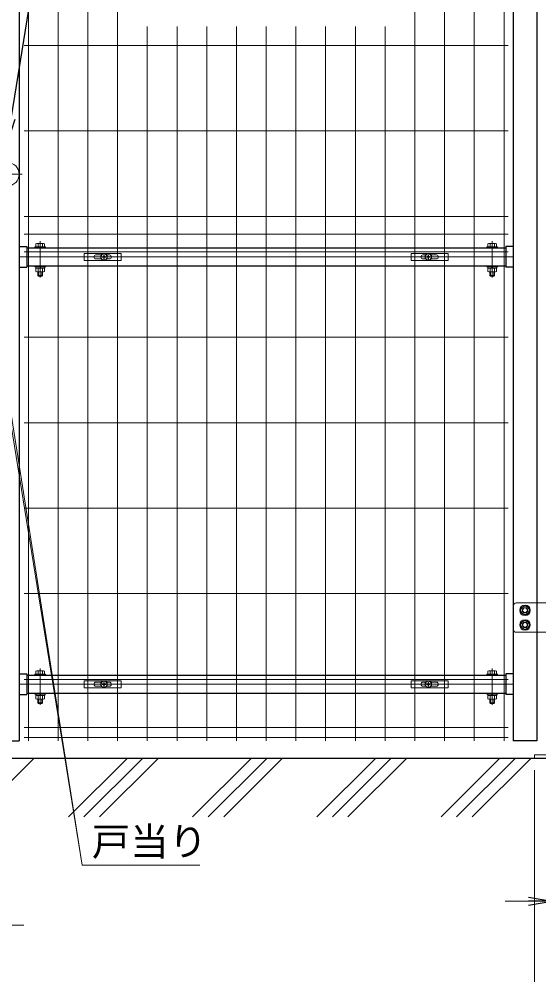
# Model space of a CAD drawing. Units: millimetres, scale not verified. Extents: x -10254 to -1854, y -2970 to 2970.
# Drawn here: x -5923 to -5035, y -977 to 656 of the extents above; entities that cross this region are included whole.
import ezdxf
from ezdxf.enums import TextEntityAlignment as Align

# ---------------------------------------------------------------- set-up
doc = ezdxf.new("R2010")
doc.units = ezdxf.units.MM
doc.header["$LTSCALE"] = 30
doc.linetypes.add('DASHED', pattern=[7.5, 6, -1.5])
doc.linetypes.add('USER1', pattern=[50.8, 31.75, -6.35, 6.35, -6.35])
for name, color, linetype, lineweight in [('0-3_D-STR-TXT', 7, 'Continuous', 13), ('0-4_D-BMK', 2, 'USER1', 13), ('0-5_D-STR3', 3, 'Continuous', 13), ('0-6_0', 7, 'Continuous', 25), ('0-7_D-STR-DIM', 7, 'Continuous', 13), ('0-8_D-STR1', 1, 'Continuous', 25), ('0-9_D-DCR-HCH', 7, 'Continuous', 13), ('0-A_D-STR2', 7, 'Continuous', 13), ('0-B_D-BGD', 7, 'Continuous', 25)]:
    doc.layers.add(name, color=color, linetype=linetype, lineweight=lineweight)
doc.styles.add('ＭＳ ゴシック', font='')
doc.styles.get('ＭＳ ゴシック').set_extended_font_data('MS Gothic')

# ---------------------------------------------------------------- blocks, each defined once
blk = doc.blocks.new('A$C1aa64d16')
at = {"layer": '0-5_D-STR3'}
for p, q in [((-1019.6, 180), (885.4, 180)), ((-1019.6, -180), (-1019.6, 180)), ((-412.1, 105), (-136.9, 105)), ((-55.6, 12.5), (-94.5, 11.8)), ((-94.5, 11.8), (-94.5, -11.9)), ((-11.9, 94.5), (-12.5, 55.6)), ((-11.9, 94.5), (11.9, 94.5)), ((11.9, 94.5), (12.5, 55.6)), ((55.6, 12.5), (94.5, 11.8)), ((94.5, 11.8), (94.5, -11.9)), ((136.9, 105), (277.9, 105)), ((-412.1, -105), (-136.9, -105)), ((-55.6, -12.5), (-94.5, -11.9)), ((-11.9, -94.5), (-12.5, -55.6)), ((55.6, -12.5), (94.5, -11.9)), ((136.9, -105), (277.9, -105))]:
    blk.add_line(p, q, dxfattribs=at)
for points in [[(-1019.6, -180), (885.4, -180), (885.4, 180)], [(-11.9, -94.5), (11.9, -94.5), (12.5, -55.6)]]:
    blk.add_lwpolyline(points, dxfattribs=at)
for radius in [172.5, 157.5]:
    blk.add_circle((0, 0), radius, dxfattribs=at)
for centre, radius, start, end in [((-412.1, 0), 105, 90, 270), ((-57.2, 57.1), 44.6, 270, 0), ((57.2, 57.1), 44.6, 180, 270), ((277.9, 0), 105, 270, 90), ((-57.2, -57.1), 44.6, 0, 90), ((57.2, -57.1), 44.6, 90, 180)]:
    blk.add_arc(centre, radius, start, end, dxfattribs=at)
blk = doc.blocks.new('A$Cf29bf4b8')
at = {"layer": '0-5_D-STR3'}
for p, q in [((-885.5, 180), (1019.5, 180)), ((-885.5, -180), (-885.5, 180)), ((-278, 105), (-136.9, 105)), ((-55.6, 12.5), (-94.5, 11.8)), ((-94.5, 11.8), (-94.5, -11.9)), ((-11.9, 94.5), (-12.5, 55.6)), ((-11.9, 94.5), (11.9, 94.5)), ((11.9, 94.5), (12.5, 55.6)), ((55.6, 12.5), (94.5, 11.8)), ((94.5, 11.8), (94.5, -11.9)), ((136.9, 105), (412, 105)), ((-278, -105), (-136.9, -105)), ((-55.6, -12.5), (-94.5, -11.9)), ((-11.9, -94.5), (-12.5, -55.6)), ((55.6, -12.5), (94.5, -11.9)), ((136.9, -105), (412, -105))]:
    blk.add_line(p, q, dxfattribs=at)
for points in [[(-885.5, -180), (1019.5, -180), (1019.5, 180)], [(-11.9, -94.5), (11.9, -94.5), (12.5, -55.6)]]:
    blk.add_lwpolyline(points, dxfattribs=at)
for radius in [172.5, 157.5]:
    blk.add_circle((0, 0), radius, dxfattribs=at)
for centre, radius, start, end in [((-278, 0), 105, 90, 270), ((-57.2, 57.1), 44.6, 270, 0), ((57.2, 57.1), 44.6, 180, 270), ((412, 0), 105, 270, 90), ((-57.2, -57.1), 44.6, 0, 90), ((57.2, -57.1), 44.6, 90, 180)]:
    blk.add_arc(centre, radius, start, end, dxfattribs=at)
blk = doc.blocks.new('ベースプレート部品\u3000正面図')
at = {"layer": '0-5_D-STR3'}
for p, q in [((26890.5, 72602.1), (25000.4, 72602.1)), ((25000.4, 72602.1), (25000.4, 69962.1)), ((26890.5, 72602.1), (26890.5, 69962.1)), ((26320.2, 72384.6), (25570.1, 72384.6)), ((25570.1, 72384.6), (25570.1, 72099.6)), ((26320.1, 72099.6), (25570.2, 72099.6)), ((26320.1, 72384.6), (26320.1, 72099.6)), ((26320.2, 70524.6), (25570.1, 70524.6)), ((25570.1, 70524.6), (25570.1, 70239.6)), ((26320.1, 70239.6), (25570.2, 70239.6)), ((26320.1, 70524.6), (26320.1, 70239.6)), ((23695.5, 69962.1), (28195.5, 69962.1)), ((28195.5, 69962.1), (28195.5, 69782.1))]:
    blk.add_line(p, q, dxfattribs=at)
at = {"layer": '0-5_D-STR3', "linetype": 'DASHED'}
for p, q in [((25180.4, 72602.1), (25180.4, 69782.1)), ((26710.4, 69782.1), (26710.4, 72602.1)), ((24388.3, 69962.1), (24388.3, 69782.1)), ((24808.1, 69962.1), (24808.1, 69782.1)), ((25000.4, 69962.1), (25000.4, 69782.1)), ((26890.5, 69962.1), (26890.5, 69782.1)), ((27088.1, 69962.1), (27088.1, 69782.1)), ((27508.1, 69962.1), (27508.1, 69782.1))]:
    blk.add_line(p, q, dxfattribs=at)
at = {"layer": '0-5_D-STR3'}
blk.add_lwpolyline([(23695.5, 69962.1), (23695.5, 69782.1), (28195.5, 69782.1)], dxfattribs=at)
blk = doc.blocks.new('_Open')
at = {"layer": '0-6_0'}
blk.add_line((-30, 5), (0, 0), dxfattribs=at)
blk.add_lwpolyline([(-30, -5), (0, 0), (-30, 0)], dxfattribs=at)
blk = doc.blocks.new('MLeader6')
at = {"layer": '0-3_D-STR-TXT', "lineweight": 25}
blk.add_line((-5929.84, 484.41), (-5942.8, 445.99), dxfattribs=at)
for points in [[(-5936.42, 485.48), (-5804.8, 1300.19), (-5557.51, 1300.19), (-5543.19, 1300.19)], [(-5943, 486.54), (-5942.8, 445.99), (-5936.42, 485.48)]]:
    blk.add_lwpolyline(points, dxfattribs=at)

msp = doc.modelspace()

# ---------------------------------------------------------------- linework, layer by layer
at = {"layer": '0-3_D-STR-TXT'}
for points in [[(-5614.1, -789.47), (-5815.16, -789.47), (-5975.85, 201.5)], [(-5614.1, -789.45), (-5815.16, -789.45), (-5961.55, 136.48)], [(-6864.12, -635.69), (-6892.8, -607.01), (-6869.55, -639.56), (-6689.5, -891.62), (-5914.67, -891.62)]]:
    msp.add_lwpolyline(points, dxfattribs=at)
at = {"layer": '0-4_D-BMK'}
for p, q in [((-6019.01, 390.99), (-5917.46, 390.99)), ((-5886.8, 214.39), (-5886.8, 276.48)), ((-5114.8, 214.39), (-5114.8, 276.48)), ((-5922.8, 249.74), (-5078.8, 249.74)), ((-5886.8, -515.61), (-5886.8, -453.52)), ((-5114.8, -515.61), (-5114.8, -453.52)), ((-5922.8, -480.26), (-5078.8, -480.26))]:
    msp.add_line(p, q, dxfattribs=at)
at = {"layer": '0-5_D-STR3'}
for p, q in [((-5895.8, 266.84), (-5895.8, 265.24)), ((-5895.8, 266.84), (-5877.8, 266.84)), ((-5895.8, 265.24), (-5877.8, 265.24)), ((-5894.3, 266.84), (-5894.3, 272.29)), ((-5879.3, 266.84), (-5894.3, 266.84)), ((-5881.17, 272.84), (-5892.42, 272.84)), ((-5890.55, 266.84), (-5890.55, 272.29)), ((-5883.05, 266.84), (-5883.05, 272.29)), ((-5879.3, 266.84), (-5879.3, 272.29)), ((-5877.8, 266.84), (-5877.8, 265.24)), ((-5123.8, 266.84), (-5123.8, 265.24)), ((-5105.8, 266.84), (-5123.8, 266.84)), ((-5105.8, 265.24), (-5123.8, 265.24)), ((-5122.3, 266.84), (-5122.3, 272.29)), ((-5122.3, 266.84), (-5107.3, 266.84)), ((-5120.43, 272.84), (-5109.17, 272.84)), ((-5118.55, 266.84), (-5118.55, 272.29)), ((-5111.05, 266.84), (-5111.05, 272.29)), ((-5107.3, 266.84), (-5107.3, 272.29)), ((-5105.8, 266.84), (-5105.8, 265.24)), ((-5895.8, 234.24), (-5895.8, 232.64)), ((-5895.8, 234.24), (-5877.8, 234.24)), ((-5895.8, 232.64), (-5877.8, 232.64)), ((-5894.3, 230.64), (-5894.3, 224.69)), ((-5890.55, 230.64), (-5890.55, 224.69)), ((-5886.42, 230.64), (-5887.58, 232.64)), ((-5885.73, 230.64), (-5886.88, 232.64)), ((-5883.05, 230.64), (-5883.05, 224.69)), ((-5879.3, 230.64), (-5879.3, 224.69)), ((-5877.8, 234.24), (-5877.8, 232.64)), ((-5123.8, 234.24), (-5123.8, 232.64)), ((-5105.8, 234.24), (-5123.8, 234.24)), ((-5105.8, 232.64), (-5123.8, 232.64)), ((-5122.3, 230.64), (-5122.3, 224.69)), ((-5118.55, 230.64), (-5118.55, 224.69)), ((-5115.87, 230.64), (-5114.71, 232.64)), ((-5115.17, 230.64), (-5114.02, 232.64)), ((-5111.05, 230.64), (-5111.05, 224.69)), ((-5107.3, 230.64), (-5107.3, 224.69)), ((-5105.8, 234.24), (-5105.8, 232.64)), ((-5892.42, 224.14), (-5881.17, 224.14)), ((-5890.8, 217.84), (-5890.8, 224.14)), ((-5890.8, 217.84), (-5889.8, 216.84)), ((-5890.8, 217.84), (-5882.8, 217.84)), ((-5889.8, 216.84), (-5889.8, 224.14)), ((-5883.8, 216.84), (-5889.8, 216.84)), ((-5883.8, 216.84), (-5883.8, 224.14)), ((-5883.8, 216.84), (-5882.8, 217.84)), ((-5882.8, 217.84), (-5882.8, 224.14)), ((-5109.17, 224.14), (-5120.43, 224.14)), ((-5118.8, 217.84), (-5118.8, 224.14)), ((-5117.8, 216.84), (-5118.8, 217.84)), ((-5110.8, 217.84), (-5118.8, 217.84)), ((-5117.8, 216.84), (-5117.8, 224.14)), ((-5117.8, 216.84), (-5111.8, 216.84)), ((-5111.8, 216.84), (-5111.8, 224.14)), ((-5110.8, 217.84), (-5111.8, 216.84)), ((-5110.8, 217.84), (-5110.8, 224.14)), ((-5009.8, -341.51), (-5073.8, -341.51)), ((-5078.8, -346.51), (-5078.8, -386.51)), ((-5073.8, -391.51), (-5009.8, -391.51)), ((-5881.17, -457.16), (-5892.42, -457.16)), ((-5120.42, -457.16), (-5109.17, -457.16)), ((-5895.8, -463.16), (-5895.8, -464.76)), ((-5895.8, -463.16), (-5877.8, -463.16)), ((-5895.8, -464.76), (-5877.8, -464.76)), ((-5894.3, -463.16), (-5894.3, -457.71)), ((-5879.29, -463.16), (-5894.3, -463.16)), ((-5890.55, -463.16), (-5890.55, -457.71)), ((-5883.05, -463.16), (-5883.05, -457.71)), ((-5879.29, -463.16), (-5879.29, -457.71)), ((-5877.8, -463.16), (-5877.8, -464.76)), ((-5123.8, -463.16), (-5123.8, -464.76)), ((-5105.8, -463.16), (-5123.8, -463.16)), ((-5105.8, -464.76), (-5123.8, -464.76)), ((-5122.3, -463.16), (-5122.3, -457.71)), ((-5122.3, -463.16), (-5107.3, -463.16)), ((-5118.55, -463.16), (-5118.55, -457.71)), ((-5111.05, -463.16), (-5111.05, -457.71)), ((-5107.3, -463.16), (-5107.3, -457.71)), ((-5105.8, -463.16), (-5105.8, -464.76)), ((-5895.8, -495.76), (-5895.8, -497.36)), ((-5895.8, -495.76), (-5877.8, -495.76)), ((-5895.8, -497.36), (-5877.8, -497.36)), ((-5894.3, -499.36), (-5894.3, -505.31)), ((-5892.42, -505.86), (-5881.17, -505.86)), ((-5890.8, -512.16), (-5890.8, -505.86)), ((-5890.55, -499.36), (-5890.55, -505.31)), ((-5889.8, -513.16), (-5889.8, -505.86)), ((-5886.42, -499.36), (-5887.58, -497.36)), ((-5885.73, -499.36), (-5886.88, -497.36)), ((-5883.8, -513.16), (-5883.8, -505.86)), ((-5883.05, -499.36), (-5883.05, -505.31)), ((-5882.8, -512.16), (-5882.8, -505.86)), ((-5879.29, -499.36), (-5879.29, -505.31)), ((-5877.8, -495.76), (-5877.8, -497.36)), ((-5123.8, -495.76), (-5123.8, -497.36)), ((-5105.8, -495.76), (-5123.8, -495.76)), ((-5105.8, -497.36), (-5123.8, -497.36)), ((-5122.3, -499.36), (-5122.3, -505.31)), ((-5109.17, -505.86), (-5120.42, -505.86)), ((-5118.8, -512.16), (-5118.8, -505.86)), ((-5118.55, -499.36), (-5118.55, -505.31)), ((-5117.8, -513.16), (-5117.8, -505.86)), ((-5115.87, -499.36), (-5114.71, -497.36)), ((-5115.17, -499.36), (-5114.02, -497.36)), ((-5111.8, -513.16), (-5111.8, -505.86)), ((-5111.05, -499.36), (-5111.05, -505.31)), ((-5110.8, -512.16), (-5110.8, -505.86)), ((-5107.3, -499.36), (-5107.3, -505.31)), ((-5105.8, -495.76), (-5105.8, -497.36)), ((-5890.8, -512.16), (-5889.8, -513.16)), ((-5890.8, -512.16), (-5882.8, -512.16)), ((-5883.8, -513.16), (-5889.8, -513.16)), ((-5883.8, -513.16), (-5882.8, -512.16)), ((-5117.8, -513.16), (-5118.8, -512.16)), ((-5110.8, -512.16), (-5118.8, -512.16)), ((-5117.8, -513.16), (-5111.8, -513.16)), ((-5110.8, -512.16), (-5111.8, -513.16))]:
    msp.add_line(p, q, dxfattribs=at)
for points in [[(-5879.1, 230.64), (-5894.5, 230.64), (-5894.5, 232.64)], [(-5879.1, 230.64), (-5879.1, 232.64), (-5894.5, 232.64)], [(-5122.5, 230.64), (-5107.1, 230.64), (-5107.1, 232.64)], [(-5122.5, 230.64), (-5122.5, 232.64), (-5107.1, 232.64)], [(-5879.1, -499.36), (-5894.5, -499.36), (-5894.5, -497.36)], [(-5879.1, -499.36), (-5879.1, -497.36), (-5894.5, -497.36)], [(-5122.5, -499.36), (-5107.1, -499.36), (-5107.1, -497.36)], [(-5122.5, -499.36), (-5122.5, -497.36), (-5107.1, -497.36)]]:
    msp.add_lwpolyline(points, dxfattribs=at)
for points in [[(-5058.8, -345.91), (-5065.81, -349.96), (-5065.81, -358.06), (-5058.8, -362.11), (-5051.78, -358.06), (-5051.78, -349.96)], [(-5058.8, -370.91), (-5065.81, -374.96), (-5065.81, -383.06), (-5058.8, -387.11), (-5051.78, -383.06), (-5051.78, -374.96)]]:
    msp.add_lwpolyline(points, close=True, dxfattribs=at)
for centre, radius in [((-5058.8, -354.01), 9), ((-5058.8, -354.01), 7.03), ((-5058.8, -354.01), 4.5), ((-5058.8, -354.01), 4), ((-5058.8, -379.01), 9), ((-5058.8, -379.01), 7.03), ((-5058.8, -379.01), 4.5), ((-5058.8, -379.01), 4)]:
    msp.add_circle(centre, radius, dxfattribs=at)
for centre, radius, start, end in [((-5942.8, 390.99), 20, 270, 89.99983), ((-5892.42, 269.39), 3.46, 57.13278, 122.86722), ((-5886.8, 259.85), 12.99, 73.22135, 106.77865), ((-5881.17, 269.39), 3.46, 57.13278, 122.86722), ((-5120.43, 269.39), 3.46, 57.13278, 122.86722), ((-5114.8, 259.85), 12.99, 73.22135, 106.77865), ((-5109.17, 269.39), 3.46, 57.13278, 122.86722), ((-5892.42, 227.59), 3.46, 237.13278, 302.86722), ((-5886.8, 237.13), 12.99, 253.22135, 286.77865), ((-5881.17, 227.59), 3.46, 237.13278, 302.86722), ((-5120.43, 227.59), 3.46, 237.13278, 302.86722), ((-5114.8, 237.13), 12.99, 253.22135, 286.77865), ((-5109.17, 227.59), 3.46, 237.13278, 302.86722), ((-5073.8, -346.51), 5, 90, 180), ((-5073.8, -386.51), 5, 180, 270), ((-5892.42, -460.61), 3.46, 57.13278, 122.86722), ((-5886.8, -470.15), 12.99, 73.22135, 106.77865), ((-5881.17, -460.61), 3.46, 57.13278, 122.86722), ((-5120.42, -460.61), 3.46, 57.13278, 122.86722), ((-5114.8, -470.15), 12.99, 73.22135, 106.77865), ((-5109.17, -460.61), 3.46, 57.13278, 122.86722), ((-5892.42, -502.41), 3.46, 237.13278, 302.86722), ((-5886.8, -492.87), 12.99, 253.22135, 286.77865), ((-5881.17, -502.41), 3.46, 237.13278, 302.86722), ((-5120.42, -502.41), 3.46, 237.13278, 302.86722), ((-5114.8, -492.87), 12.99, 253.22135, 286.77865), ((-5109.17, -502.41), 3.46, 237.13278, 302.86722)]:
    msp.add_arc(centre, radius, start, end, dxfattribs=at)
at = {"layer": '0-7_D-STR-DIM'}
for p, q in [((-5042.8, -627.01), (-5042.8, -1008.02)), ((-5052.8, -850.84), (-5092.8, -850.84))]:
    msp.add_line(p, q, dxfattribs=at)
at = {"layer": '0-8_D-STR1'}
for p, q in [((-5922.8, 1107.99), (-5922.8, -577.01)), ((-5078.8, 1107.99), (-5078.8, -577.01)), ((-5922.8, 267.24), (-5909.8, 267.24)), ((-5909.8, 267.24), (-5909.8, 232.24)), ((-5909.8, 265.24), (-5091.8, 265.24)), ((-5091.8, 267.24), (-5091.8, 232.24)), ((-5078.8, 267.24), (-5091.8, 267.24)), ((-5922.8, 232.24), (-5909.8, 232.24)), ((-5909.8, 234.24), (-5091.8, 234.24)), ((-5078.8, 232.24), (-5091.8, 232.24)), ((-5922.8, -462.76), (-5909.8, -462.76)), ((-5909.8, -462.76), (-5909.8, -497.76)), ((-5909.8, -464.76), (-5091.8, -464.76)), ((-5078.8, -462.76), (-5091.8, -462.76)), ((-5091.8, -462.76), (-5091.8, -497.76)), ((-5922.8, -497.76), (-5909.8, -497.76)), ((-5909.8, -495.76), (-5091.8, -495.76)), ((-5078.8, -497.76), (-5091.8, -497.76)), ((-5962.8, -577.01), (-5922.8, -577.01))]:
    msp.add_line(p, q, dxfattribs=at)
msp.add_lwpolyline([(-5038.8, 1107.99), (-5038.8, -577.01), (-5078.8, -577.01)], dxfattribs=at)
at = {"layer": '0-9_D-DCR-HCH'}
for p, q in [((-5838.55, -707.01), (-5738.55, -607.01)), ((-5812.03, -707.01), (-5712.03, -607.01)), ((-5785.51, -707.01), (-5685.51, -607.01)), ((-5626.41, -707.01), (-5526.41, -607.01)), ((-5599.9, -707.01), (-5499.9, -607.01)), ((-5573.38, -707.01), (-5473.38, -607.01)), ((-5414.28, -707.01), (-5314.28, -607.01)), ((-5387.77, -707.01), (-5287.77, -607.01)), ((-5361.25, -707.01), (-5261.25, -607.01)), ((-5202.15, -707.01), (-5102.15, -607.01)), ((-5175.63, -707.01), (-5075.63, -607.01)), ((-5149.12, -707.01), (-5049.12, -607.01))]:
    msp.add_line(p, q, dxfattribs=at)
msp.add_lwpolyline([(-5982.8, -692.16), (-5953.93, -663.3), (-5897.65, -607.01)], dxfattribs=at)
at = {"layer": '0-A_D-STR2'}
for p, q in [((-5906.96, -577.01), (-5906.96, 1192.99)), ((-5856.19, -577.01), (-5856.19, 1192.99)), ((-5805.42, -577.01), (-5805.42, 1192.99)), ((-5754.65, -577.01), (-5754.65, 1192.99)), ((-5246.95, -577.01), (-5246.95, 1192.99)), ((-5196.18, -577.01), (-5196.18, 1192.99)), ((-5145.41, -577.01), (-5145.41, 1192.99)), ((-5094.64, -577.01), (-5094.64, 1192.99)), ((-5703.88, -577.01), (-5703.88, 643.54)), ((-5653.11, -577.01), (-5653.11, 643.54)), ((-5602.34, -577.01), (-5602.34, 643.54)), ((-5551.57, -577.01), (-5551.57, 643.54)), ((-5500.8, -577.01), (-5500.8, 643.54)), ((-5450.03, -577.01), (-5450.03, 643.54)), ((-5399.26, -577.01), (-5399.26, 643.54)), ((-5348.49, -577.01), (-5348.49, 643.54)), ((-5297.72, -577.01), (-5297.72, 643.54)), ((-5087.64, 610.99), (-5913.96, 610.99)), ((-5087.64, 464.99), (-5913.96, 464.99)), ((-5087.64, 318.49), (-5913.96, 318.49)), ((-5087.64, 288.49), (-5913.96, 288.49)), ((-5087.64, 258.49), (-5913.96, 258.49)), ((-5087.64, 112.49), (-5913.96, 112.49)), ((-5087.64, -33.51), (-5913.96, -33.51)), ((-5087.64, -179.51), (-5913.96, -179.51)), ((-5087.64, -325.51), (-5913.96, -325.51)), ((-5087.64, -472.01), (-5913.96, -472.01)), ((-5087.64, -554.16), (-5913.96, -554.16)), ((-5087.64, -571.16), (-5913.96, -571.16))]:
    msp.add_line(p, q, dxfattribs=at)
at = {"layer": '0-B_D-BGD'}
msp.add_line((-4653.41, -607.01), (-5986.8, -607.01), dxfattribs=at)

# ---------------------------------------------------------------- block references
at = {"layer": '0-3_D-STR-TXT'}
msp.add_blockref('MLeader6', (0, 0), dxfattribs=at)
at = {"layer": '0-7_D-STR-DIM'}
for name, p, xscale, yscale in [('A$C1aa64d16', (-5777.8, 249.74), 0.03333333, 0.03333333), ('A$Cf29bf4b8', (-5223.8, 249.74), 0.03333333, 0.03333333), ('A$C1aa64d16', (-5777.8, -480.26), 0.03333333, 0.03333333), ('A$Cf29bf4b8', (-5223.8, -480.26), 0.03333333, 0.03333333), ('ベースプレート部品\u3000正面図', (-5832.65, -2933.08), 0.03333333, 0.03333333), ('_Open', (-5012.8, -850.84), 1.333333, 1.333333)]:
    msp.add_blockref(name, p, dxfattribs=dict(at, xscale=xscale, yscale=yscale))

# ---------------------------------------------------------------- texts
at = {"layer": '0-3_D-STR-TXT', "style": 'ＭＳ ゴシック'}
for p in [(-5798.69, -787.41), (-5798.69, -787.43)]:
    msp.add_text('戸当り', height=48.17, dxfattribs=at).set_placement(p, align=Align.BOTTOM_LEFT)

doc.saveas('drawing.dxf')
